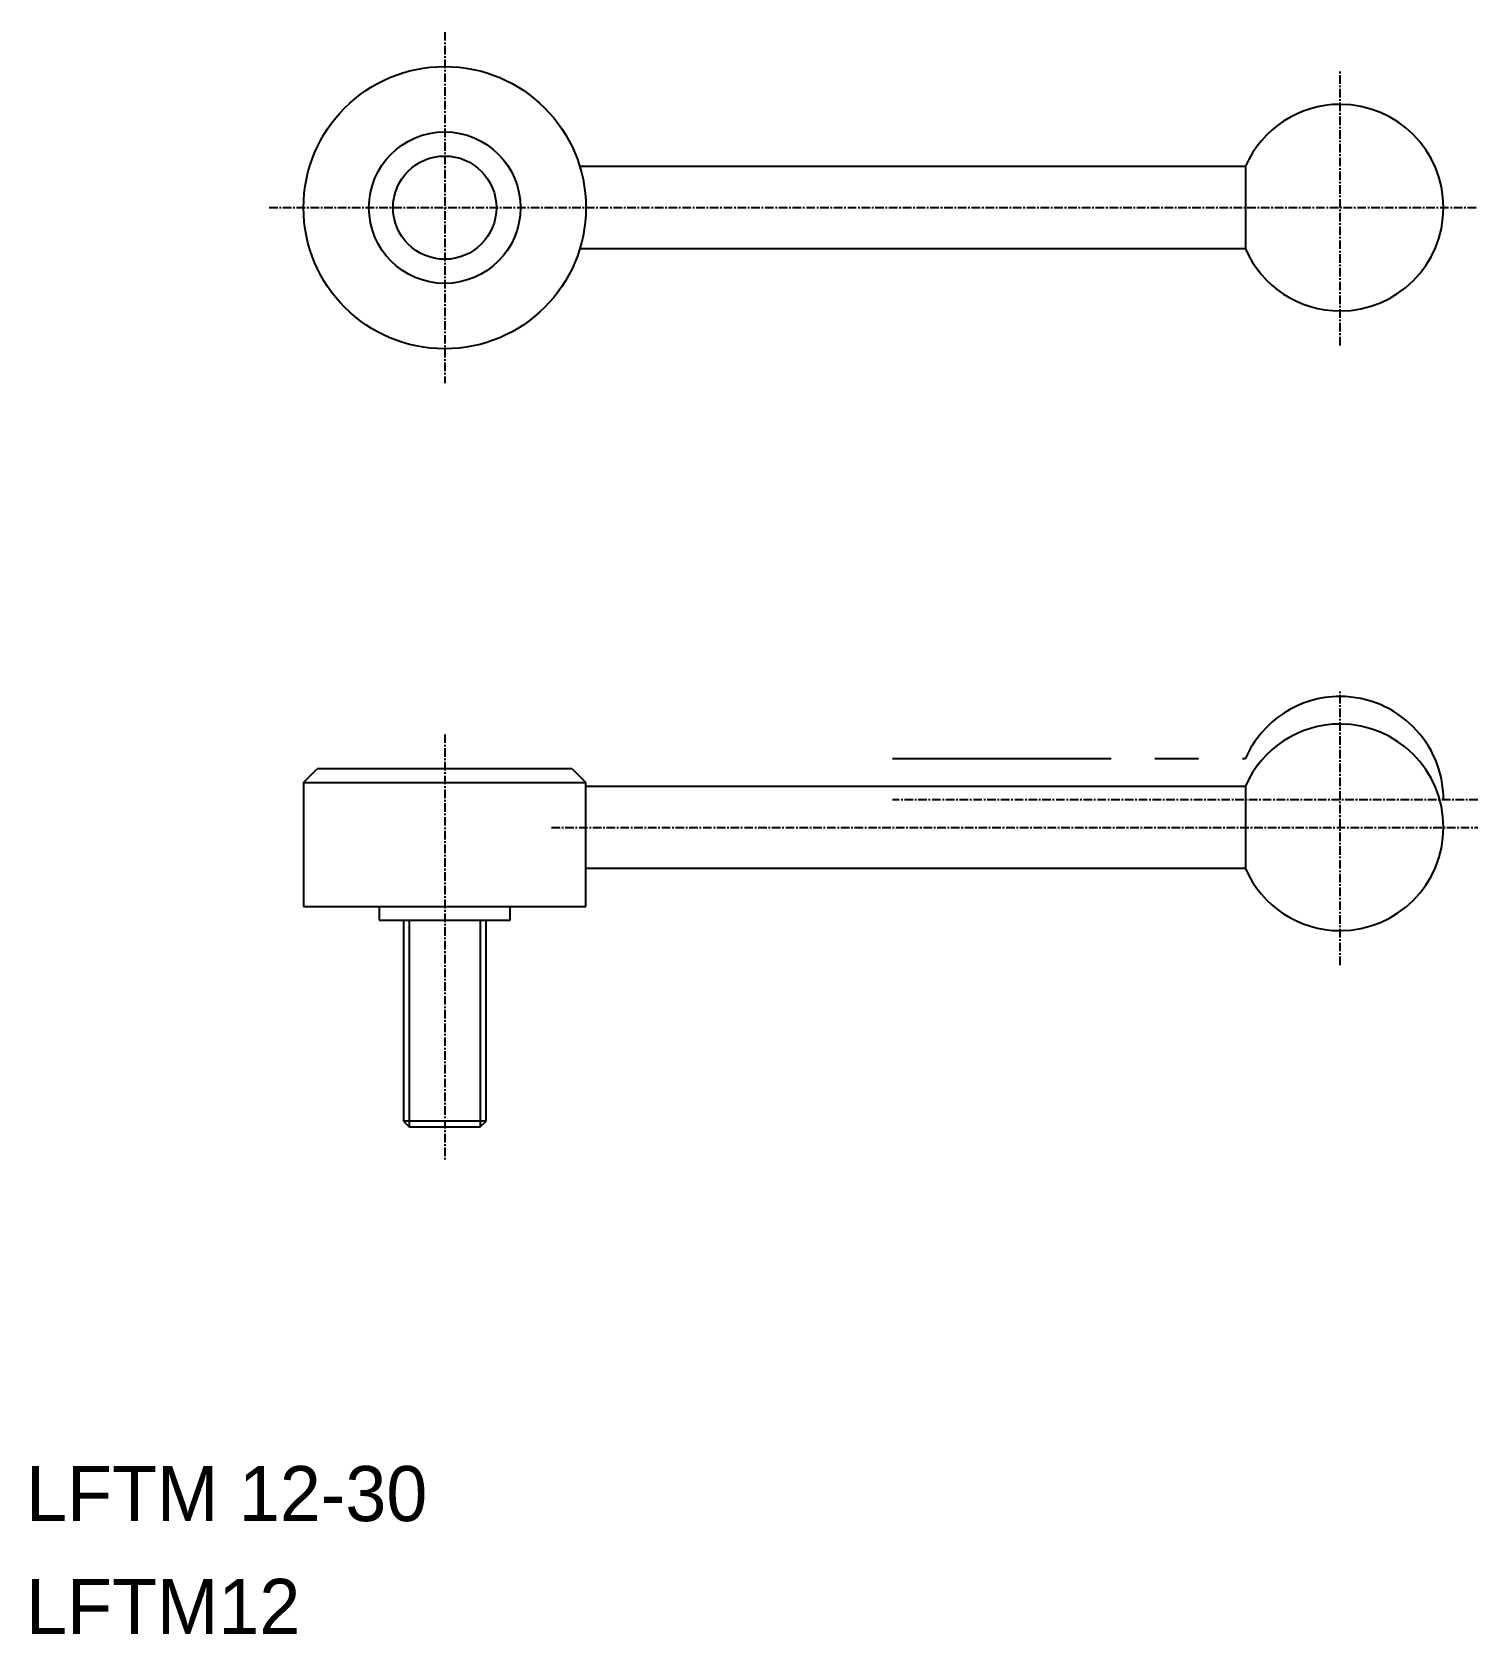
# Model space of a CAD drawing. Extents: x 1 to 211, y 0 to 232.
import ezdxf
from ezdxf.enums import TextEntityAlignment as Align

# ---------------------------------------------------------------- set-up
doc = ezdxf.new("R2010")
doc.units = 0
doc.linetypes.add('CENTER', pattern=[2, 1.25, -0.25, 0.25, -0.25])
doc.linetypes.add('PHANTOM', pattern=[63.5, 31.75, -6.35, 6.35, -6.35, 6.35, -6.35])
doc.layers.get('0').update_dxf_attribs({"linetype": 'CONTINUOUS'})
doc.layers.add('CENTER', color=1, linetype='CENTER')

msp = doc.modelspace()

# ---------------------------------------------------------------- linework, layer by layer
at = {"color": 7, "linetype": 'CONTINUOUS'}
for p, q in [((80.4, 212.86), (177.05, 212.86)), ((177.05, 212.86), (177.05, 200.86)), ((177.05, 200.86), (80.4, 200.86)), ((40.29, 123.37), (42.29, 125.37)), ((40.29, 123.37), (40.29, 105.37)), ((40.29, 123.37), (81.29, 123.37)), ((79.29, 125.37), (42.29, 125.37)), ((79.29, 125.37), (81.29, 123.37)), ((81.29, 105.37), (81.29, 123.37)), ((81.29, 122.87), (177.05, 122.87)), ((177.05, 122.87), (177.05, 110.87)), ((177.05, 110.87), (81.29, 110.87)), ((40.29, 105.37), (81.29, 105.37)), ((51.29, 105.37), (51.29, 103.37)), ((70.29, 103.37), (70.29, 105.37)), ((51.29, 103.37), (70.29, 103.37)), ((54.79, 103.37), (54.79, 74.22)), ((66.79, 74.22), (66.79, 103.37)), ((66.79, 74.22), (54.79, 74.22)), ((54.79, 74.22), (55.64, 73.37)), ((55.64, 73.37), (65.94, 73.37)), ((65.94, 73.37), (66.79, 74.22))]:
    msp.add_line(p, q, dxfattribs=at)
at = {"color": 3, "linetype": 'PHANTOM'}
msp.add_line((125.79, 126.87), (177.05, 126.87), dxfattribs=at)
at = {"color": 3, "linetype": 'CONTINUOUS'}
for p, q in [((55.64, 103.37), (55.64, 73.37)), ((65.94, 103.37), (65.94, 73.37))]:
    msp.add_line(p, q, dxfattribs=at)
at = {"color": 7, "linetype": 'CONTINUOUS'}
for radius in [20.5, 11, 7.5]:
    msp.add_circle((60.79, 206.86), radius, dxfattribs=at)
for centre, start, end in [((190.79, 206.86), 90, 156.4218), ((190.79, 206.86), 270, 90), ((190.79, 206.86), 203.5782, 270), ((190.79, 116.87), 90, 156.4218), ((190.79, 116.87), 270, 90), ((190.79, 116.87), 203.5782, 270)]:
    msp.add_arc(centre, 15, start, end, dxfattribs=at)
at = {"color": 3, "linetype": 'PHANTOM'}
for start, end in [(90, 156.4218), (0, 90)]:
    msp.add_arc((190.79, 120.87), 15, start, end, dxfattribs=at)
at = {"layer": 'CENTER', "color": 1, "linetype": 'CENTER'}
for p, q in [((60.79, 232.36), (60.79, 181.36)), ((190.79, 186.86), (190.79, 226.86)), ((35.29, 206.86), (210.79, 206.86)), ((190.79, 96.87), (190.79, 136.87)), ((60.79, 130.37), (60.79, 68.37)), ((210.79, 120.87), (125.79, 120.87)), ((76.29, 116.87), (210.79, 116.87))]:
    msp.add_line(p, q, dxfattribs=at)

# ---------------------------------------------------------------- texts
at = {"color": 7, "linetype": 'CONTINUOUS'}
for s, p in [('LFTM 12-30', (0, 13.72)), ('LFTM12', (0, -2.67))]:
    msp.add_text(s, height=8, dxfattribs=at).set_placement(p, align=Align.BOTTOM_LEFT)

doc.saveas('drawing.dxf')
